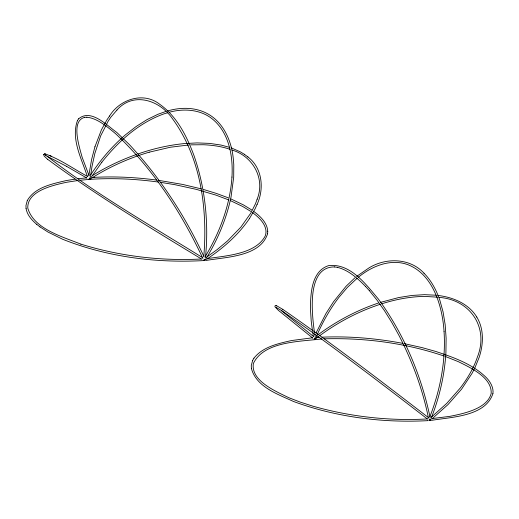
<?xml version="1.0" encoding="UTF-8"?>
<svg xmlns="http://www.w3.org/2000/svg" width="519" height="519" viewBox="0 0 519 519"><rect width="100%" height="100%" fill="white"/><g stroke="black" fill="none" stroke-linecap="round" stroke-linejoin="round"><path stroke-width="0.78" d="M315.195 339.147L314.572 338.141M206.108 260.46C225.408 256.996 260.188 256.95 267.603 233.712M267.739 231.286C267.201 222.58 260.116 216.099 253.538 211.259M431.412 420.396C450.706 416.945 485.226 416.835 492.907 393.649M267.603 233.764L267.746 231.234M492.907 393.7C493.829 387.875 490.455 381.913 486.439 377.735C472.614 363.994 453.522 357.344 435.415 351.344L422.051 347.607L404.288 343.649M203.824 256.191C207.639 209.027 201.028 157.834 172.503 118.747C159.748 100.057 133.338 91.402 116.944 110.047M205.414 257.982C208.91 223.592 205.368 188.319 194.002 155.616C186.84 136.283 176.979 116.451 159.703 104.261C143.4 91.344 119.688 99.337 109.548 116.029M88.866 175.422L91.616 159.476L94.951 146.721M90.403 177.154L91.986 166.534L94.86 153.423L100.686 135.822L108.173 121.148L110.995 116.996L116.976 110.022M43.771 154.675L44.193 156.089L47.651 159.327M45.432 155.181L45.322 154.571L45.413 155.259M257.132 199.238C265.546 178.607 252.766 156.096 232.051 150.049M43.843 154.5L44.647 153.871M94.945 146.754L101.452 129.795L106.693 120.22L109.574 115.997M249.386 218.674L254.952 209.125L257.113 204.356M257.158 199.153L255.471 203.772L250.872 213.017L240.907 227.069L227.575 240.868L217.065 249.658L206.744 257.067M257.093 204.395C264.418 188.721 262.361 167.812 247.848 156.894M149.174 152.19C128.238 158.347 108.14 167.41 89.819 179.282L89.424 178.283M43.739 154.779L43.875 154.396M45.374 155.363L45.516 154.98C93.738 192.815 149.842 224.941 202.754 257.729M429.823 416.874C440.397 389.821 445.912 360.53 444.05 331.453L444.056 331.479C442.396 306.132 433.131 274.973 408.518 264.93C391.449 258.209 372.194 265.747 358.311 277.308M431.179 418.217C439.483 397.243 444.621 374.978 445.918 352.44L446.119 338.219L445.166 324.635L443.064 311.906L439.846 300.229C436.434 290.29 431.419 280.727 423.984 273.189M27.306 200.49L25.956 205.608L26.067 208.417M252.623 360.465L251.274 365.584L251.384 368.393M315.766 338.116C321.754 323.584 329.455 309.72 339.024 297.231L347.341 287.455L357.195 278.21M316.013 333.029L326.016 313.444L333.6 301.643L346.082 286.254L354.977 277.756M77.506 120.453C70.895 138.385 81.048 157.666 86.673 174.455L87.627 176.674M253.927 358.194C262.802 346.796 278.171 343.578 291.503 340.555L312.503 337.791M27.28 200.535C35.058 187.106 52.335 183.869 66.185 180.58L75.021 179.152M252.597 360.51L253.953 358.155M205.388 256.321C219.835 232.291 230.047 205.2 231.961 177.063L231.961 177.096C233.2 156.563 229.223 133.24 213.108 119.617C201.372 109.528 184.076 108.101 169.162 112.286M206.101 258.533C217.675 239.609 226.472 218.862 231.02 197.11L233.699 177.174L233.784 164.711L233.303 158.717C231.552 140.889 223.371 121.868 206.737 113.298C194.599 106.979 180.002 107.212 167.15 111.079M90.786 174.689C100.472 159.917 112.052 146.345 125.455 134.817L136.179 126.48L147.065 119.597L157.951 114.284L165.632 111.54M90.942 177.673L101.886 162.149M78.687 118.767C91.007 108.27 107.427 125.903 116.769 132.423L129.302 144.529C160.157 177.628 185.277 216.047 204.168 257.126M77.474 120.499L78.713 118.721M249.412 218.648C238.227 235.152 222.878 248.406 206.393 259.422M101.88 162.155C118.248 141.479 138.768 122.86 163.946 113.869L167.663 112.74M430.173 417.769C421.272 375.25 404.016 334.152 378.345 299.009L378.345 299.009C366.031 284.496 350.461 263.075 328.728 265.585C311.238 271.028 310.479 294.312 310.459 309.259L311.212 321.034L312.373 330.149M90.163 178.744L89.158 178.815M205.128 259.902L204.071 259.961M276.27 307.04C274.46 306.982 282.492 310.628 284.153 312.373C332.893 346.433 380.161 382.555 427.228 418.865M431.711 416.867L446.742 403.36L460.21 388.082C467.405 378.662 473.594 368.347 477.402 357.078C489.015 328.04 470.791 299.716 439.093 297.374M431.672 419.164L447.962 404.606L461.592 389.14L472.089 373.291L474.82 368.016L479.037 357.675C483.507 344.577 484.221 329.202 476.773 317.025M356.676 276.393L368.73 268.076C385.682 257.411 409.984 257.852 424.017 273.221M276.173 305.464L275.102 305.749L274.901 306.71L278.288 310.258L312.931 338.232M315.805 338.699L318.309 336.773M318.517 334.411C336.688 321.002 356.877 310.278 378.293 303.064M319.561 335.806C338.012 322.208 358.545 311.335 380.362 304.244M92.181 175.72C106.129 167.047 121.037 159.923 136.516 154.461M137.944 153.968C152.774 148.797 168.182 145.21 183.817 143.627L197.058 142.907L209.514 143.38L220.99 145.048L229.872 147.435M380.583 302.35L398.748 297.543L411.924 295.447L424.471 294.662L436.2 295.214M381.88 303.771C395.653 299.392 410.016 296.634 424.49 296.407L437.543 297.16M430.387 420.02L429.33 419.689M315.422 338.868L314.267 338.492M149.161 152.197L170.316 147.24L188.403 145.022M78.272 180.456L66.542 182.286C51.673 185.491 27.196 191.258 27.773 208.061C33.729 228.911 61.949 236.508 80.867 244.138L80.841 244.131C119.604 256.152 160.579 261.128 201.1 259.02M84.668 117.339C70.805 120.972 79.05 145.891 82.164 157.335L89.223 175.973M78.058 178.731L86.491 177.874M79.848 180.288L89.443 179.379M207.548 258.572C226.615 255.711 255.867 254.051 265.287 235.834C268.472 226.92 260.33 218.175 252.519 212.673M432.055 418.586L449.688 416.374C464.44 413.481 487.172 408.654 491.175 393.538C492.103 377.793 471.447 368.12 458.212 361.613L445.652 356.605M204.415 260.538C156.478 263.295 107.427 257.093 62.676 239.272L47.982 232.045L40.008 226.907M94.25 177.349L94.276 177.349C115.108 176.278 136.017 177.349 156.686 180.074M428.013 420.649L428.039 420.649C382.6 423.056 336.357 417.224 293.566 401.505C277.989 394.304 256.211 386.999 251.371 368.341M45.101 153.851C60.295 159.275 73.704 169.006 87.867 176.622M92.83 177.446L94.276 177.349M89.398 179.425L94.348 179.087C115.834 177.985 137.405 179.178 158.71 182.098M316.739 337.473L318.874 337.331M84.616 117.339L86.881 117.216M427.916 418.911C389.12 421.162 349.929 416.686 312.555 406.072L300.04 402.037L288.674 397.645C274.811 390.878 250.748 380.609 253.356 363.514C263.886 341.333 299.508 341.684 321.949 338.926M44.595 153.871L45.153 153.845M321.884 337.188C348.982 336.007 376.191 338.33 402.828 343.364M324.232 338.829C364.76 337.668 405.715 342.994 444.154 356.079M190.616 144.853L203.318 144.73C212.375 145.132 221.464 146.397 230.073 149.323M86.829 117.223C97.209 118.189 107.18 126.694 115.588 133.701C152.936 168.61 181.397 212.368 202.89 258.52M334.632 266.928C306.619 266.571 311.724 312.938 314.508 332.621M158.198 180.275L182.623 184.427L201.268 188.877M437.764 295.428C452.828 297.14 468.676 303.634 476.825 317.103M160.209 182.292L175.02 184.712L196.325 189.364L215.846 195.086L228.898 199.977M334.534 266.915L337.648 267.402M337.597 267.395C348.567 270.165 357.585 278.268 365.584 286.488M315.065 338.81L314.657 338.498M203.526 189.48L216.417 193.438L228.191 197.784M231.292 147.883L240.31 151.853L244.345 154.292M276.121 305.444L282.79 309.356M47.099 156.245L66.633 166.378M90.04 179.023L89.203 178.517M205.005 260.175L204.077 259.617M230.897 198.933L243.43 204.908L251.773 209.974M230.241 200.548L242.633 206.458L250.768 211.395M49.487 155.382L51.576 156.368M66.594 166.359L86.965 178.114M201.852 259.221C149.53 227.406 96.897 195.721 47.612 159.294M282.745 309.33C332.432 343.766 380.414 380.615 428.305 417.497M244.313 154.266L247.92 156.952M36.739 224.357C31.854 220.179 27.046 214.97 26.054 208.372M313.411 336.396L281.661 310.881M40.047 226.939L36.667 224.292M204.96 259.234A0.869 0.519 -59.5 0 1 204.505 260.279L204.804 260.415L204.389 259.442M429.823 420.137L430.16 420.306L429.57 419.333M365.558 286.462L369.379 290.679M369.359 290.653L376.95 300.047L384.482 310.719L391.806 322.474L398.806 335.112C412.326 361.282 422.654 389.205 428.467 418.106M314.754 334.119L315.26 336.915M313.418 336.526L312.587 331.576M314.994 338.07A0.869 0.409 86.1 0 1 314.955 339.16A0.869 0.409 86.1 0 1 314.43 339.16M429.914 419.093A0.869 0.409 86.1 0 1 429.901 420.351A0.869 0.409 86.1 0 1 429.297 420.111A0.869 0.435 85.4 0 0 429.953 420.332A0.869 0.435 85.4 0 0 429.927 419.047M315.033 338.064A0.869 0.435 85.4 0 1 315.001 339.154A0.869 0.435 85.4 0 1 314.443 339.16M315.338 338.154A0.869 0.519 -52 0 1 314.864 339.011A0.869 0.519 -52 0 1 314.125 339.16M430.303 419.268A0.869 0.519 -52 0 1 429.706 420.26A0.869 0.519 -52 0 1 428.966 420.118M315.487 338.472A0.869 0.409 -10.3 0 1 314.527 338.901M430.433 419.65A0.869 0.409 -10.3 0 1 429.284 420.053M89.722 178.095A0.869 0.435 85.4 0 1 89.729 179.087A0.869 0.435 85.4 0 1 89.255 179.321M204.051 260.266A0.869 0.435 85.4 0 0 204.622 260.389A0.869 0.435 85.4 0 0 204.7 259.299A0.869 0.409 86.1 0 1 204.577 260.441A0.869 0.409 86.1 0 1 204.025 260.266A0.869 0.467 -23.2 0 0 205.128 259.558M89.995 178.075A0.869 0.519 -59.5 0 1 89.151 179.308M204.505 260.279A0.869 0.519 -59.5 0 1 203.759 260.266M90.17 178.374A0.869 0.467 -23.2 0 1 89.164 179.055M89.69 178.134A0.869 0.409 86.1 0 1 89.67 179.165A0.869 0.409 86.1 0 1 89.19 179.315"/></g></svg>
